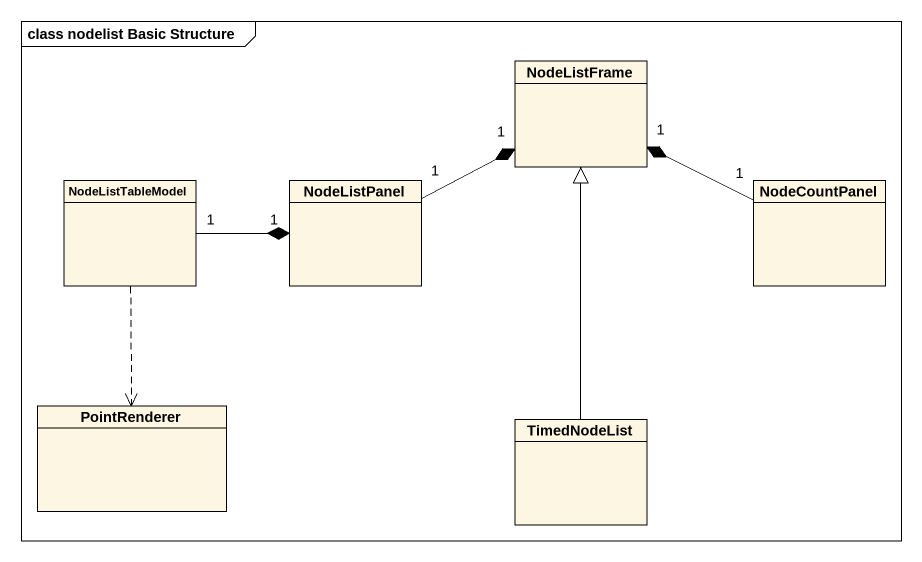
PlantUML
@startuml
mainframe class nodelist Basic Structure
hide circle
hide empty members
class NodeListFrame
class NodeListTableModel
class NodeListPanel
class NodeCountPanel
class PointRenderer
class TimedNodeList
NodeListTableModel "1" -right-* "1" NodeListPanel
NodeListTableModel ..> PointRenderer
NodeListPanel "1" -right-* "1" NodeListFrame
NodeCountPanel "1" -left-* "1" NodeListFrame
TimedNodeList -up-|> NodeListFrame
@enduml
